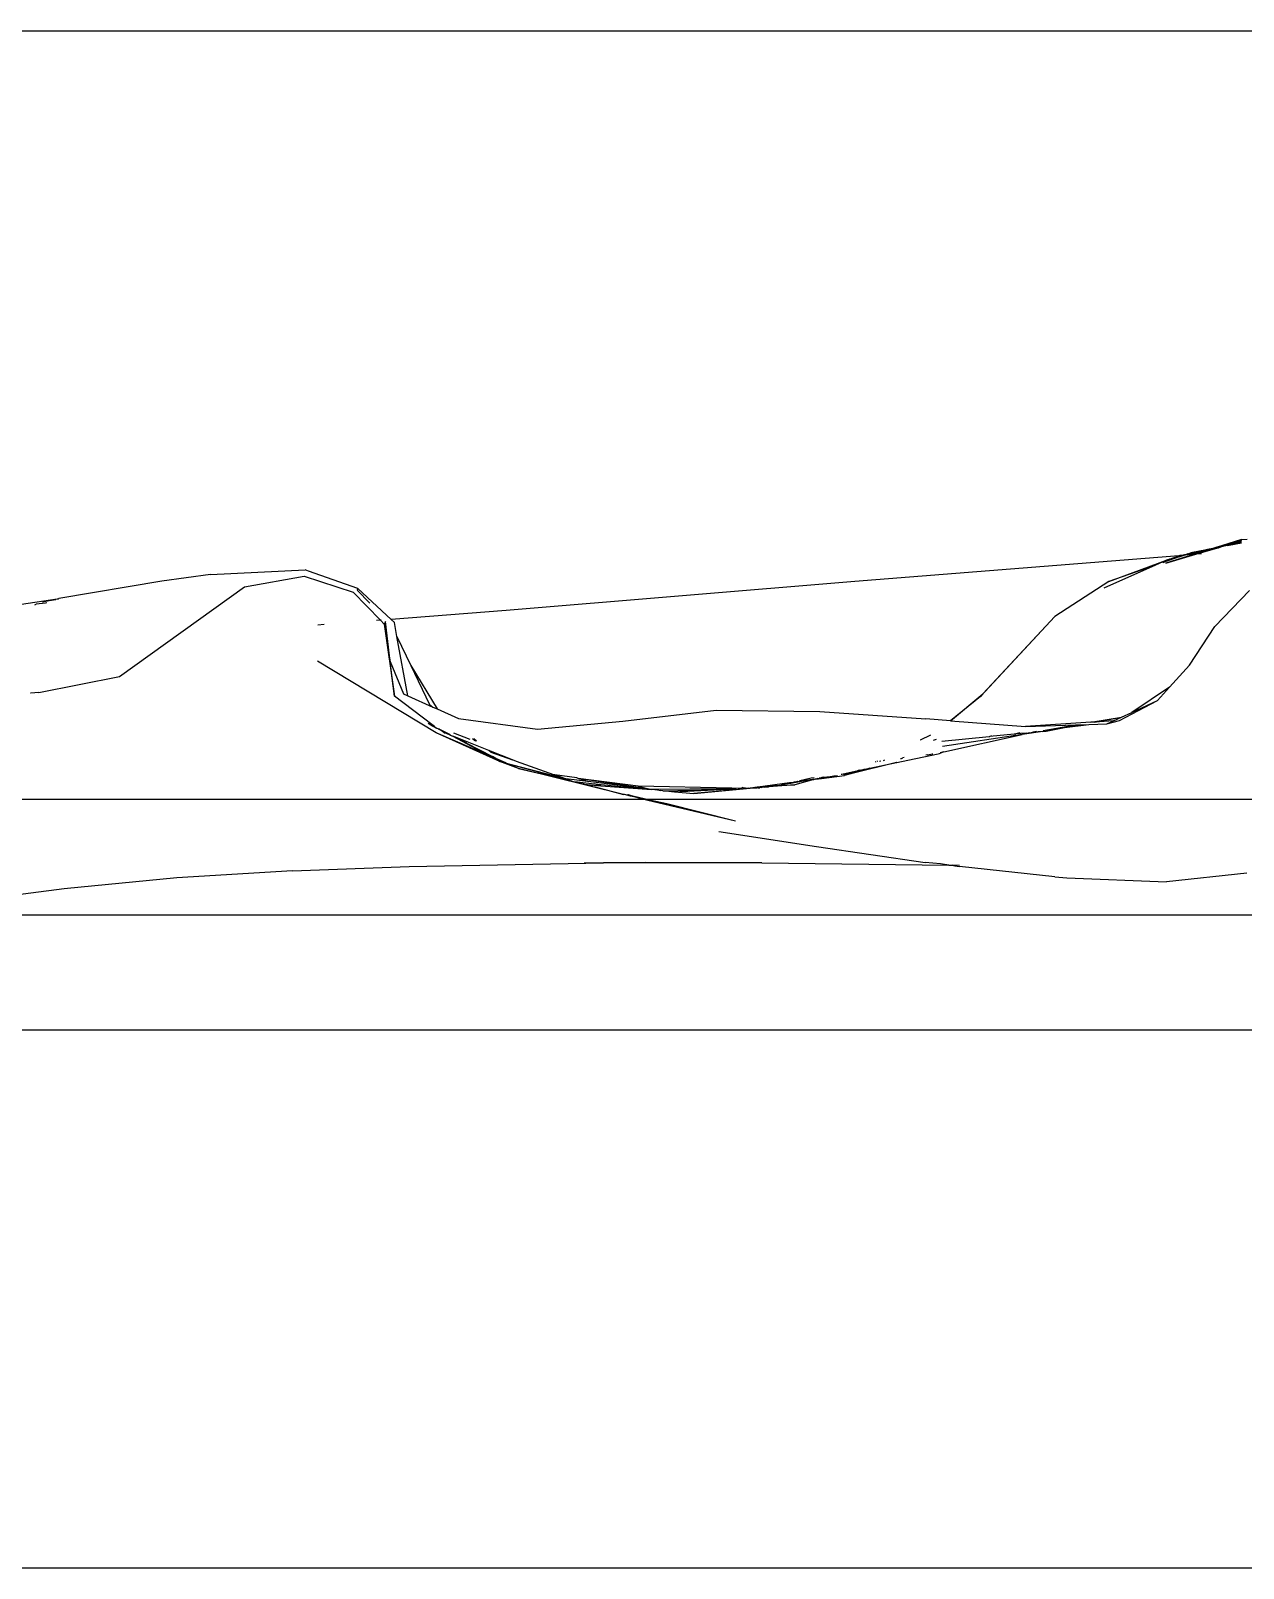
# Model space of a CAD drawing. Header units: millimetres. Extents: x -41292 to 298682, y -22072 to 33155.
# Drawn here: x 30556.8 to 30714.5, y 1090.6 to 1290.6 of the extents above; entities that cross this region are included whole.
import ezdxf

# ---------------------------------------------------------------- set-up
doc = ezdxf.new("R2010")
doc.units = ezdxf.units.MM
doc.layers.add('창호', color=4, linetype='Continuous')
doc.layers.add('틀', color=8, linetype='Continuous')

# ---------------------------------------------------------------- blocks, each defined once
blk = doc.blocks.new('AHSISHEUD')
for p, q in [((31341.66, 18872.49), (31339.06, 18871.68)), ((31341.66, 18872.35), (31339.06, 18871.68)), ((31341.65, 18872.13), (31339.81, 18871.7)), ((31341.65, 18872.07), (31339.81, 18871.7)), ((31339.81, 18871.7), (31341.65, 18872.04)), ((31339.83, 18871.79), (31341.66, 18872.32)), ((31339.83, 18871.79), (31341.65, 18872.19)), ((31341.66, 18872.49), (31342.39, 18872.54)), ((31333.49, 18870.38), (31291.37, 18867.02)), ((31333.53, 18870.22), (31331.47, 18869.51)), ((31331.47, 18869.51), (31332.66, 18870.02)), ((31331.8, 18869.43), (31335.69, 18870.57)), ((31335.41, 18870.55), (31331.8, 18869.43)), ((31332.27, 18869.93), (31333.49, 18870.38)), ((31332.66, 18870.02), (31332.27, 18869.93)), ((31332.73, 18870.05), (31332.66, 18870.02)), ((31332.73, 18870.05), (31333.49, 18870.38)), ((31333.53, 18870.22), (31332.73, 18870.05)), ((31333.49, 18870.38), (31333.6, 18870.4)), ((31333.53, 18870.22), (31334.18, 18870.45)), ((31333.6, 18870.4), (31333.64, 18870.41)), ((31333.64, 18870.41), (31334.65, 18870.61)), ((31334.18, 18870.45), (31333.64, 18870.41)), ((31334.34, 18870.46), (31334.18, 18870.45)), ((31335.92, 18870.87), (31334.34, 18870.46)), ((31334.65, 18870.61), (31334.34, 18870.46)), ((31334.66, 18870.49), (31334.34, 18870.46)), ((31334.65, 18870.61), (31335.08, 18870.76)), ((31336.95, 18871.03), (31334.66, 18870.49)), ((31335.41, 18870.55), (31334.66, 18870.49)), ((31336.39, 18871.02), (31335.08, 18870.76)), ((31336.95, 18871.03), (31335.41, 18870.55)), ((31335.69, 18870.57), (31335.41, 18870.55)), ((31335.69, 18870.57), (31338.42, 18871.37)), ((31336.43, 18870.63), (31335.69, 18870.57)), ((31336.39, 18871.02), (31335.92, 18870.87)), ((31336.88, 18871.12), (31336.39, 18871.02)), ((31337.22, 18871.21), (31336.88, 18871.12)), ((31336.88, 18871.12), (31337.46, 18871.18)), ((31337.46, 18871.18), (31336.95, 18871.03)), ((31337.9, 18871.32), (31337.22, 18871.21)), ((31338.42, 18871.37), (31337.46, 18871.18)), ((31337.9, 18871.32), (31337.46, 18871.18)), ((31338.31, 18871.45), (31337.9, 18871.32)), ((31338.42, 18871.37), (31337.9, 18871.32)), ((31338.31, 18871.45), (31339.83, 18871.79)), ((31339.06, 18871.68), (31338.31, 18871.45)), ((31338.42, 18871.37), (31338.5, 18871.4)), ((31338.5, 18871.4), (31338.65, 18871.43)), ((31338.65, 18871.43), (31338.96, 18871.53)), ((31338.96, 18871.53), (31339.83, 18871.79)), ((31339.81, 18871.7), (31338.96, 18871.53)), ((31207.53, 18867.95), (31219.88, 18868.53)), ((31220.29, 18868.36), (31219.88, 18868.53)), ((31226.7, 18866.13), (31220.29, 18868.36)), ((31330.45, 18869.15), (31323.73, 18866.17)), ((31324.4, 18867.05), (31331.9, 18869.79)), ((31330.45, 18869.15), (31324.4, 18867.05)), ((31331.9, 18869.79), (31330.45, 18869.15)), ((31331.4, 18869.48), (31331.42, 18869.49)), ((31331.47, 18869.51), (31331.42, 18869.49)), ((31332.04, 18869.84), (31331.9, 18869.79)), ((31332.04, 18869.84), (31332.12, 18869.89)), ((31332.12, 18869.89), (31332.25, 18869.92)), ((31332.25, 18869.92), (31332.27, 18869.93)), ((31201.23, 18867.06), (31187.81, 18864.8)), ((31195.72, 18854.68), (31211.98, 18866.33)), ((31207.53, 18867.95), (31201.23, 18867.06)), ((31211.98, 18866.33), (31219.75, 18867.72)), ((31219.75, 18867.72), (31226.12, 18865.62)), ((31226.7, 18866.13), (31226.61, 18865.92)), ((31226.7, 18866.13), (31231.03, 18862.09)), ((31291.37, 18867.02), (31246, 18863.27)), ((31324.4, 18867.05), (31317.35, 18862.48)), ((31182.97, 18864.06), (31187.6, 18864.76)), ((31184.7, 18864), (31184.88, 18864.07)), ((31186.08, 18864.19), (31184.88, 18864.07)), ((31185.71, 18864.39), (31187.6, 18864.76)), ((31187.41, 18864.66), (31185.71, 18864.39)), ((31186.24, 18864.25), (31186.08, 18864.19)), ((31187.6, 18864.76), (31187.76, 18864.78)), ((31187.76, 18864.78), (31187.81, 18864.8)), ((31226.12, 18865.62), (31229.65, 18861.98)), ((31228.29, 18864.23), (31226.61, 18865.92)), ((31338.17, 18861.18), (31342.69, 18865.87)), ((31246, 18863.27), (31231.03, 18862.09)), ((31231.03, 18862.09), (31231.46, 18861.68)), ((31317.35, 18862.48), (31307.72, 18852.07)), ((31317.35, 18862.48), (31307.99, 18852.43)), ((31222.34, 18861.42), (31221.52, 18861.35)), ((31229.65, 18861.98), (31229.15, 18861.94)), ((31229.74, 18861.99), (31229.65, 18861.98)), ((31229.65, 18861.98), (31230.13, 18861.49)), ((31230.31, 18861.82), (31230.13, 18861.49)), ((31230.13, 18861.49), (31231.46, 18852.12)), ((31230.13, 18861.49), (31230.86, 18856.8)), ((31230.93, 18856.61), (31230.31, 18861.82)), ((31231.79, 18859.89), (31231.46, 18861.68)), ((31334.9, 18856.15), (31338.17, 18861.18)), ((31233.23, 18852.14), (31231.79, 18859.89)), ((31231.79, 18859.89), (31233.61, 18856.11)), ((31236.88, 18847.34), (31221.47, 18856.65)), ((31231.46, 18852.12), (31230.86, 18856.8)), ((31230.86, 18856.8), (31230.93, 18856.61)), ((31231.46, 18852.12), (31230.93, 18856.61)), ((31230.93, 18856.61), (31232.63, 18852.41)), ((31233.61, 18856.11), (31237.01, 18850.46)), ((31233.61, 18856.11), (31236.05, 18851.03)), ((31334.9, 18856.15), (31332.27, 18853.3)), ((31185.2, 18852.58), (31195.72, 18854.68)), ((31184.19, 18852.51), (31184.14, 18852.5)), ((31185.2, 18852.58), (31184.19, 18852.51)), ((31236.33, 18848.43), (31231.46, 18852.12)), ((31232.63, 18852.41), (31233.23, 18852.14)), ((31233.23, 18852.14), (31236.46, 18850.7)), ((31303.78, 18848.91), (31307.99, 18852.43)), ((31307.72, 18852.07), (31303.78, 18848.91)), ((31307.99, 18852.43), (31307.72, 18852.07)), ((31332.27, 18853.3), (31327.39, 18850)), ((31332.27, 18853.3), (31330.74, 18851.55)), ((31236.05, 18851.03), (31236.46, 18850.7)), ((31236.46, 18850.7), (31237.01, 18850.46)), ((31237.01, 18850.46), (31239.8, 18849.21)), ((31261.18, 18848.85), (31273.34, 18850.29)), ((31273.34, 18850.29), (31286.82, 18850.13)), ((31286.82, 18850.13), (31300.57, 18849.16)), ((31325.78, 18848.95), (31330.74, 18851.55)), ((31326.04, 18849.38), (31327.39, 18850)), ((31327.39, 18850), (31330.74, 18851.55)), ((31235.87, 18848.62), (31235.96, 18848.52)), ((31235.96, 18848.52), (31236.63, 18848.21)), ((31236.33, 18848.43), (31235.96, 18848.52)), ((31236.06, 18848.42), (31236.96, 18847.96)), ((31236.63, 18848.21), (31236.33, 18848.43)), ((31236.63, 18848.21), (31236.96, 18847.96)), ((31239.8, 18849.21), (31250.08, 18847.82)), ((31250.08, 18847.82), (31261.18, 18848.85)), ((31303.78, 18848.91), (31300.57, 18849.16)), ((31303.78, 18848.91), (31313.55, 18848.16)), ((31322.04, 18848.71), (31313.55, 18848.16)), ((31313.55, 18848.16), (31320.07, 18848.38)), ((31315.84, 18847.66), (31320.07, 18848.38)), ((31315.84, 18847.66), (31318.64, 18848.02)), ((31316.22, 18847.58), (31318.64, 18848.02)), ((31318.64, 18848.02), (31321.79, 18848.43)), ((31318.64, 18848.02), (31320.67, 18848.4)), ((31320.07, 18848.38), (31320.67, 18848.4)), ((31320.67, 18848.4), (31321.79, 18848.43)), ((31321.79, 18848.43), (31324.15, 18848.51)), ((31322.04, 18848.71), (31326.04, 18849.38)), ((31322.57, 18848.74), (31322.04, 18848.71)), ((31322.57, 18848.74), (31326.04, 18849.38)), ((31325, 18848.9), (31322.57, 18848.74)), ((31324.15, 18848.51), (31325.78, 18848.95)), ((31324.15, 18848.51), (31325, 18848.9)), ((31325, 18848.9), (31326.04, 18849.38)), ((31245.19, 18843.63), (31236.88, 18847.34)), ((31243.83, 18844.34), (31236.88, 18847.34)), ((31237.15, 18847.85), (31236.96, 18847.96)), ((31237.15, 18847.85), (31237.59, 18847.64)), ((31237.19, 18847.9), (31237.3, 18847.86)), ((31237.3, 18847.86), (31237.35, 18847.81)), ((31237.35, 18847.81), (31238.72, 18847.12)), ((31237.35, 18847.81), (31237.59, 18847.64)), ((31237.59, 18847.64), (31237.71, 18847.55)), ((31237.71, 18847.55), (31238.09, 18847.28)), ((31237.71, 18847.55), (31238.37, 18847.2)), ((31238.37, 18847.2), (31238.09, 18847.28)), ((31238.37, 18847.2), (31238.51, 18847.17)), ((31238.7, 18847.04), (31238.51, 18847.17)), ((31238.7, 18847.04), (31239.07, 18846.89)), ((31238.72, 18847.12), (31238.77, 18847.11)), ((31239.07, 18846.89), (31244.23, 18844.26)), ((31239.07, 18846.89), (31243.83, 18844.34)), ((31239.61, 18846.68), (31239.07, 18846.89)), ((31241.32, 18846.48), (31239.18, 18847.32)), ((31239.61, 18846.68), (31240.85, 18846.04)), ((31243.73, 18845.05), (31239.61, 18846.68)), ((31241.63, 18846.61), (31242, 18846.31)), ((31242.16, 18846.27), (31241.79, 18846.56)), ((31299.84, 18846.4), (31299.87, 18846.4)), ((31301.2, 18847.06), (31299.87, 18846.4)), ((31301.95, 18846.49), (31301.55, 18846.33)), ((31302.66, 18846.28), (31308.84, 18846.85)), ((31313.13, 18847.11), (31302.75, 18845.56)), ((31302.95, 18844.87), (31313.13, 18847.11)), ((31308.84, 18846.85), (31308.88, 18846.87)), ((31308.88, 18846.87), (31308.91, 18846.88)), ((31312.08, 18847.16), (31308.91, 18846.88)), ((31309.11, 18846.95), (31308.91, 18846.88)), ((31309.11, 18846.95), (31309.14, 18846.96)), ((31312.16, 18847.16), (31312.08, 18847.16)), ((31312.16, 18847.16), (31312.24, 18847.2)), ((31312.24, 18847.2), (31312.31, 18847.2)), ((31312.83, 18847.34), (31312.31, 18847.2)), ((31313.68, 18847.31), (31312.31, 18847.2)), ((31312.83, 18847.34), (31312.88, 18847.35)), ((31315.8, 18847.5), (31313.13, 18847.11)), ((31313.68, 18847.31), (31314.13, 18847.38)), ((31314.13, 18847.38), (31314.31, 18847.36)), ((31314.55, 18847.42), (31314.31, 18847.36)), ((31315, 18847.52), (31314.55, 18847.42)), ((31315.8, 18847.5), (31314.55, 18847.42)), ((31315.8, 18847.5), (31316.22, 18847.58)), ((31244, 18844.84), (31243.73, 18845.05)), ((31246.82, 18843.84), (31243.73, 18845.05)), ((31243.83, 18844.34), (31245.19, 18843.63)), ((31244.64, 18844), (31243.83, 18844.34)), ((31244, 18844.84), (31246.82, 18843.84)), ((31244.64, 18844), (31244.23, 18844.26)), ((31297.28, 18844), (31297.44, 18844.02)), ((31297.44, 18843.63), (31302.21, 18844.59)), ((31297.44, 18844.02), (31297.59, 18844.09)), ((31297.75, 18844.12), (31297.59, 18844.09)), ((31300.83, 18844.46), (31300.6, 18844.43)), ((31300.83, 18844.46), (31301.42, 18844.62)), ((31301.42, 18844.62), (31301.49, 18844.63)), ((31302.21, 18844.59), (31302.35, 18844.66)), ((31302.35, 18844.66), (31302.6, 18844.73)), ((31302.95, 18844.87), (31302.46, 18844.76)), ((31302.95, 18844.87), (31302.6, 18844.73)), ((31245.19, 18843.63), (31244.64, 18844)), ((31245.96, 18843.43), (31244.64, 18844)), ((31247.62, 18842.71), (31245.19, 18843.63)), ((31245.19, 18843.63), (31245.96, 18843.43)), ((31245.96, 18843.43), (31246, 18843.41)), ((31246, 18843.41), (31252.81, 18841.61)), ((31247.62, 18842.71), (31246, 18843.41)), ((31246, 18843.41), (31254.31, 18841.13)), ((31247.36, 18843.63), (31246.82, 18843.84)), ((31252.2, 18841.88), (31247.36, 18843.63)), ((31261.26, 18839.31), (31247.62, 18842.71)), ((31247.62, 18842.71), (31254.31, 18841.13)), ((31289.65, 18841.95), (31291.81, 18842.44)), ((31289.65, 18841.95), (31291.47, 18842.26)), ((31290.85, 18842.01), (31290.8, 18841.99)), ((31296.77, 18843.47), (31290.85, 18842.01)), ((31293.18, 18842.72), (31290.85, 18842.01)), ((31291.47, 18842.26), (31290.85, 18842.01)), ((31291.47, 18842.26), (31292.58, 18842.6)), ((31291.81, 18842.44), (31291.47, 18842.26)), ((31291.99, 18842.47), (31291.81, 18842.44)), ((31292.03, 18842.49), (31291.99, 18842.47)), ((31292.03, 18842.49), (31292.58, 18842.6)), ((31292.58, 18842.6), (31292.69, 18842.63)), ((31292.69, 18842.63), (31293.18, 18842.72)), ((31293.3, 18842.76), (31293.18, 18842.72)), ((31293.3, 18842.76), (31296.77, 18843.47)), ((31294.06, 18843.58), (31294.15, 18843.63)), ((31294.32, 18843.65), (31294.23, 18843.6)), ((31294.58, 18843.65), (31294.72, 18843.7)), ((31295.21, 18843.77), (31295.06, 18843.71)), ((31296.81, 18843.47), (31296.77, 18843.47)), ((31296.81, 18843.47), (31297.41, 18843.62)), ((31297.44, 18843.63), (31297.41, 18843.62)), ((31252.33, 18841.87), (31252.2, 18841.88)), ((31253.71, 18841.38), (31252.33, 18841.87)), ((31255.21, 18841.47), (31252.33, 18841.87)), ((31253.37, 18841.43), (31252.81, 18841.61)), ((31253.75, 18841.36), (31253.71, 18841.38)), ((31256.61, 18841.02), (31253.75, 18841.36)), ((31254.31, 18841.13), (31253.75, 18841.36)), ((31254.31, 18841.13), (31254.51, 18841.08)), ((31254.51, 18841.08), (31254.72, 18841.01)), ((31254.72, 18841.01), (31255.24, 18840.96)), ((31255.37, 18841.42), (31255.21, 18841.47)), ((31255.24, 18840.96), (31255.38, 18840.87)), ((31255.24, 18840.96), (31257.5, 18840.73)), ((31263.16, 18840.39), (31255.37, 18841.42)), ((31264.9, 18839.99), (31255.37, 18841.42)), ((31256.61, 18841.02), (31255.37, 18841.42)), ((31255.38, 18840.87), (31255.49, 18840.84)), ((31255.49, 18840.84), (31255.85, 18840.76)), ((31255.85, 18840.76), (31256.07, 18840.71)), ((31256.07, 18840.71), (31256.37, 18840.62)), ((31256.37, 18840.62), (31256.56, 18840.61)), ((31256.56, 18840.61), (31258.31, 18840.46)), ((31256.56, 18840.61), (31256.68, 18840.54)), ((31256.65, 18841), (31256.61, 18841.02)), ((31264.9, 18839.99), (31256.65, 18841)), ((31256.68, 18840.54), (31257.16, 18840.44)), ((31257.28, 18840.38), (31257.16, 18840.44)), ((31257.28, 18840.38), (31257.6, 18840.32)), ((31258.31, 18840.46), (31257.5, 18840.73)), ((31257.5, 18840.73), (31264.9, 18839.99)), ((31257.6, 18840.32), (31261.26, 18839.31)), ((31258.31, 18840.46), (31264.9, 18839.99)), ((31263.16, 18840.39), (31264.9, 18839.99)), ((31275.36, 18840.14), (31263.16, 18840.39)), ((31264.9, 18839.99), (31265.01, 18840.01)), ((31265.01, 18840.01), (31274.76, 18840.1)), ((31265.01, 18840.01), (31265.68, 18839.91)), ((31267.88, 18839.69), (31275.62, 18840.08)), ((31278.61, 18840.17), (31270.42, 18839.45)), ((31270.42, 18839.45), (31277.73, 18840.14)), ((31272.97, 18839.99), (31274.76, 18840.1)), ((31272.97, 18839.99), (31275.62, 18840.08)), ((31274.76, 18840.1), (31275.36, 18840.14)), ((31275.36, 18840.14), (31275.72, 18840.16)), ((31275.62, 18840.08), (31275.9, 18840.14)), ((31275.72, 18840.16), (31275.9, 18840.14)), ((31275.9, 18840.14), (31276.64, 18840.17)), ((31276.77, 18840.22), (31276.64, 18840.17)), ((31276.77, 18840.22), (31276.83, 18840.19)), ((31276.83, 18840.19), (31277.15, 18840.19)), ((31277.15, 18840.19), (31277.31, 18840.16)), ((31277.31, 18840.16), (31277.57, 18840.18)), ((31277.57, 18840.18), (31277.73, 18840.14)), ((31277.73, 18840.14), (31277.77, 18840.18)), ((31277.77, 18840.18), (31277.79, 18840.21)), ((31277.77, 18840.18), (31278.01, 18840.17)), ((31277.79, 18840.21), (31278.65, 18840.33)), ((31278.01, 18840.17), (31278.15, 18840.18)), ((31278.15, 18840.18), (31278.92, 18840.26)), ((31278.15, 18840.18), (31278.61, 18840.17)), ((31278.75, 18840.18), (31278.61, 18840.17)), ((31278.65, 18840.33), (31278.75, 18840.34)), ((31278.75, 18840.34), (31282.84, 18840.87)), ((31278.75, 18840.18), (31278.98, 18840.18)), ((31278.92, 18840.26), (31279.25, 18840.23)), ((31279.25, 18840.23), (31278.98, 18840.18)), ((31279.31, 18840.23), (31279.25, 18840.23)), ((31279.51, 18840.27), (31279.31, 18840.23)), ((31279.58, 18840.27), (31279.51, 18840.27)), ((31279.64, 18840.28), (31279.58, 18840.27)), ((31280.1, 18840.37), (31279.64, 18840.28)), ((31279.64, 18840.28), (31280.05, 18840.3)), ((31280.05, 18840.3), (31280.13, 18840.3)), ((31280.36, 18840.39), (31280.1, 18840.37)), ((31280.17, 18840.31), (31280.13, 18840.3)), ((31283.53, 18840.6), (31280.17, 18840.31)), ((31280.36, 18840.39), (31280.17, 18840.31)), ((31280.36, 18840.39), (31280.56, 18840.45)), ((31280.56, 18840.45), (31280.74, 18840.43)), ((31280.74, 18840.43), (31280.79, 18840.46)), ((31280.92, 18840.47), (31280.79, 18840.46)), ((31281.03, 18840.46), (31280.92, 18840.47)), ((31281.13, 18840.51), (31281.03, 18840.46)), ((31281.17, 18840.48), (31281.13, 18840.51)), ((31281.17, 18840.48), (31281.48, 18840.5)), ((31281.48, 18840.5), (31282.12, 18840.65)), ((31281.48, 18840.5), (31283.53, 18840.6)), ((31282.12, 18840.65), (31282.28, 18840.67)), ((31282.28, 18840.67), (31282.36, 18840.7)), ((31282.36, 18840.7), (31283, 18840.8)), ((31282.84, 18840.87), (31283.1, 18840.87)), ((31283, 18840.8), (31285.17, 18841.17)), ((31283, 18840.8), (31283.1, 18840.87)), ((31283.1, 18840.87), (31283.43, 18840.92)), ((31283.43, 18840.92), (31283.46, 18840.95)), ((31283.46, 18840.95), (31283.7, 18840.98)), ((31286.01, 18841.26), (31283.53, 18840.6)), ((31283.7, 18840.98), (31283.89, 18841.05)), ((31283.89, 18841.05), (31284.07, 18841.03)), ((31284.07, 18841.03), (31284.2, 18841.09)), ((31285.67, 18841.46), (31284.2, 18841.09)), ((31284.2, 18841.09), (31285.51, 18841.27)), ((31284.2, 18841.09), (31285.17, 18841.17)), ((31285.17, 18841.17), (31285.51, 18841.27)), ((31285.17, 18841.17), (31286.01, 18841.26)), ((31285.51, 18841.27), (31286.56, 18841.41)), ((31286.05, 18841.49), (31285.67, 18841.46)), ((31286.08, 18841.27), (31286.01, 18841.26)), ((31286.18, 18841.31), (31286.08, 18841.27)), ((31286.24, 18841.31), (31286.18, 18841.31)), ((31286.56, 18841.41), (31286.24, 18841.31)), ((31286.24, 18841.31), (31287.01, 18841.41)), ((31286.56, 18841.41), (31286.71, 18841.43)), ((31286.77, 18841.45), (31286.71, 18841.43)), ((31286.98, 18841.51), (31286.77, 18841.45)), ((31287.08, 18841.53), (31286.98, 18841.51)), ((31287.01, 18841.41), (31290.02, 18841.81)), ((31288.61, 18841.69), (31287.01, 18841.41)), ((31287.25, 18841.59), (31287.08, 18841.53)), ((31287.25, 18841.59), (31288.61, 18841.69)), ((31289.09, 18841.73), (31288.61, 18841.69)), ((31289.58, 18841.98), (31289.65, 18841.95)), ((31289.86, 18841.87), (31289.89, 18841.86)), ((31290.78, 18841.99), (31289.89, 18841.86)), ((31290.78, 18841.99), (31290.02, 18841.81)), ((31290.8, 18841.99), (31290.78, 18841.99)), ((31261.41, 18839.31), (31261.26, 18839.31)), ((31262.19, 18839.11), (31261.41, 18839.31)), ((31261.79, 18839.32), (31261.82, 18839.32)), ((31261.82, 18839.32), (31261.92, 18839.29)), ((31261.92, 18839.29), (31266.92, 18838.09)), ((31263, 18838.93), (31261.92, 18839.29)), ((31263, 18838.93), (31262.19, 18839.11)), ((31263.53, 18838.76), (31263, 18838.93)), ((31266.92, 18838.09), (31263, 18838.93)), ((31266.92, 18838.09), (31263.53, 18838.76)), ((31275.83, 18835.87), (31263.53, 18838.76)), ((31265.68, 18839.91), (31266.09, 18839.84)), ((31266.36, 18839.82), (31266.09, 18839.84)), ((31266.36, 18839.82), (31266.51, 18839.79)), ((31266.51, 18839.79), (31266.77, 18839.8)), ((31266.77, 18839.8), (31272.97, 18839.99)), ((31266.77, 18839.8), (31267.88, 18839.69)), ((31275.83, 18835.87), (31266.92, 18838.09)), ((31267.88, 18839.69), (31272.97, 18839.99)), ((31267.88, 18839.69), (31270.42, 18839.45)), ((31273.66, 18834.52), (31286.35, 18832.54)), ((31286.35, 18832.54), (31300.49, 18830.48)), ((31233.4, 18829.94), (31258.67, 18830.42)), ((31256.17, 18830.42), (31258.67, 18830.42)), ((31258.67, 18830.42), (31264.14, 18830.53)), ((31279.24, 18830.43), (31258.67, 18830.42)), ((31279.24, 18830.43), (31303.6, 18830.13)), ((31302.5, 18830.31), (31300.49, 18830.48)), ((31303.6, 18830.13), (31302.5, 18830.31)), ((31303.6, 18830.13), (31304.03, 18830.12)), ((31304.98, 18830.1), (31304.03, 18830.12)), ((31304.03, 18830.12), (31304.35, 18830.06)), ((31304.35, 18830.06), (31304.38, 18830.05)), ((31304.38, 18830.05), (31304.99, 18829.97)), ((31203.15, 18828.5), (31188.5, 18827.03)), ((31218.2, 18829.4), (31203.15, 18828.5)), ((31218.2, 18829.4), (31233.4, 18829.94)), ((31317.37, 18828.61), (31304.99, 18829.97)), ((31317.37, 18828.61), (31318.92, 18828.48)), ((31318.92, 18828.48), (31331.91, 18827.98)), ((31342.33, 18829.07), (31331.91, 18827.98)), ((31188.5, 18827.03), (31174.42, 18825.23)), ((34562.05, 18738.67), (29762.05, 18738.67))]:
    blk.add_line(p, q)

msp = doc.modelspace()

# ---------------------------------------------------------------- linework, layer by layer
at = {"layer": '창호'}
for p, q in [((31504.67, 1190.58), (29224.67, 1190.58)), ((31504.67, 1160.58), (29224.67, 1160.58))]:
    msp.add_line(p, q, dxfattribs=at)
at = {"layer": '틀'}
for p, q in [((29134.67, 1290.58), (33934.67, 1290.58)), ((29224.67, 1175.58), (31504.67, 1175.58)), ((33934.67, 1090.58), (29134.67, 1090.58))]:
    msp.add_line(p, q, dxfattribs=at)

# ---------------------------------------------------------------- block references
msp.add_blockref('AHSISHEUD', (-627.37, -17648.09))

doc.saveas('drawing.dxf')
